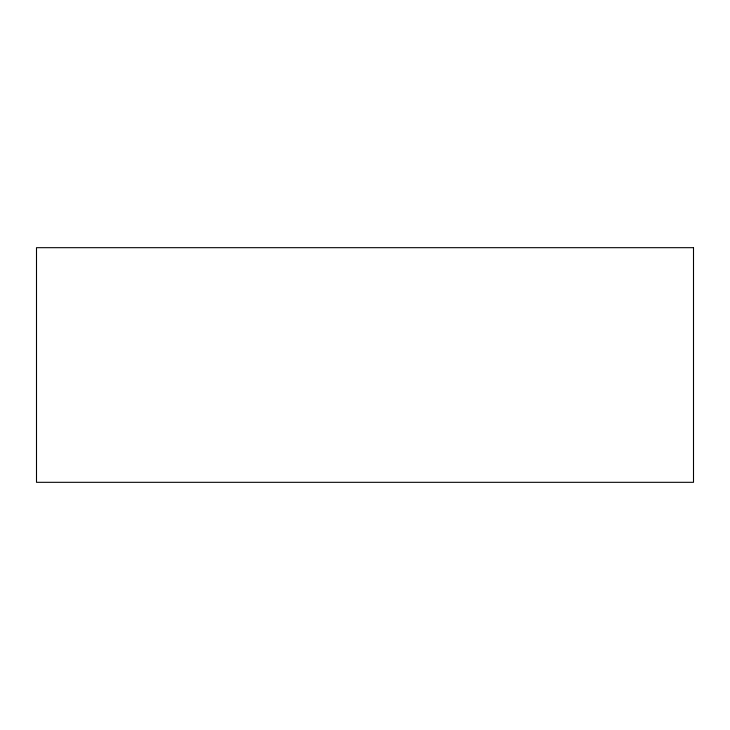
<?xml version="1.0" encoding="UTF-8"?>
<svg xmlns="http://www.w3.org/2000/svg" width="730" height="730" viewBox="0 0 730 730"><rect width="100%" height="100%" fill="white"/><g stroke="black" fill="none" stroke-linecap="round" stroke-linejoin="round"><path stroke-width="1.09" d="M693.5 247.68L36.5 247.68L36.5 482.32L693.5 482.32L693.5 247.68"/></g></svg>
